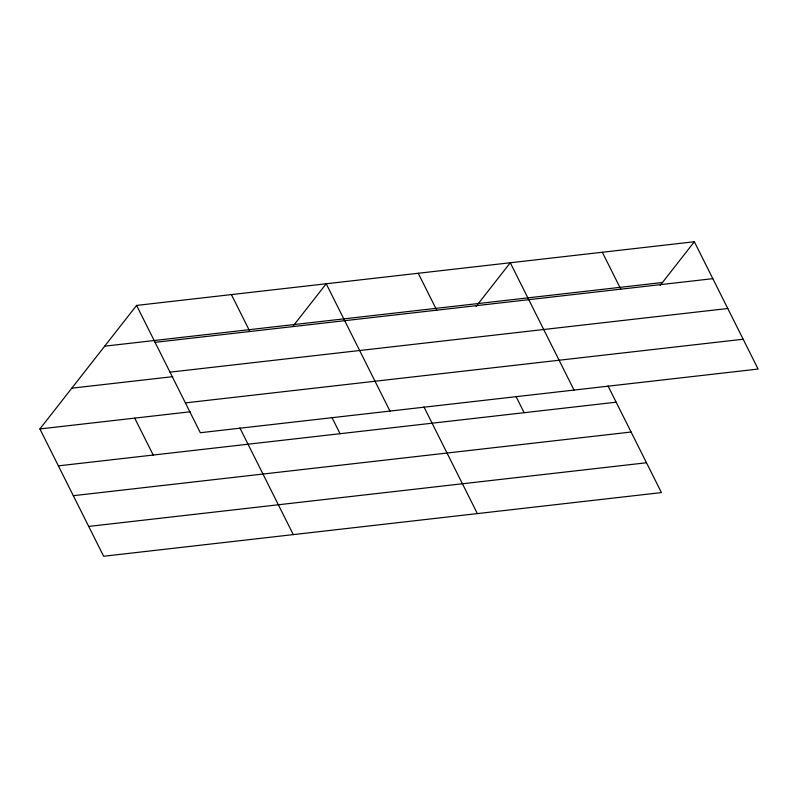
<?xml version="1.0" encoding="UTF-8"?>
<svg xmlns="http://www.w3.org/2000/svg" width="798" height="798" viewBox="0 0 798 798"><rect width="100%" height="100%" fill="white"/><g stroke="black" fill="none" stroke-linecap="round" stroke-linejoin="round"><path stroke-width="1.2" d="M608.006 385.903L661.422 492.585L103.65 556.256L39.9 428.945L136.578 305.415L694.35 241.744L758.1 369.055L200.328 432.725L136.578 305.415M292.786 326.482L326.212 283.769L389.973 411.08M476.087 306.452L510.281 262.761L574.031 390.062M660.155 285.445L694.35 241.744M104.668 346.182L662.45 282.512M155.061 342.332L712.833 278.662M169.994 372.157L727.776 308.497M71.8 388.177L172.777 376.656M185.385 402.89L743.167 339.23M39.9 428.945L190.133 411.798M58.384 465.862L616.166 402.192M73.326 495.688L631.098 432.027M88.718 526.421L646.49 462.76M602.32 252.248L620.804 289.165M515.977 396.416L524.126 412.696M418.252 273.265L436.735 310.183M423.938 406.92L477.364 513.593M331.908 417.424L340.068 433.713M231.4 294.592L249.884 331.509M239.879 427.928L293.295 534.61M134.722 418.122L153.206 455.04"/></g></svg>
